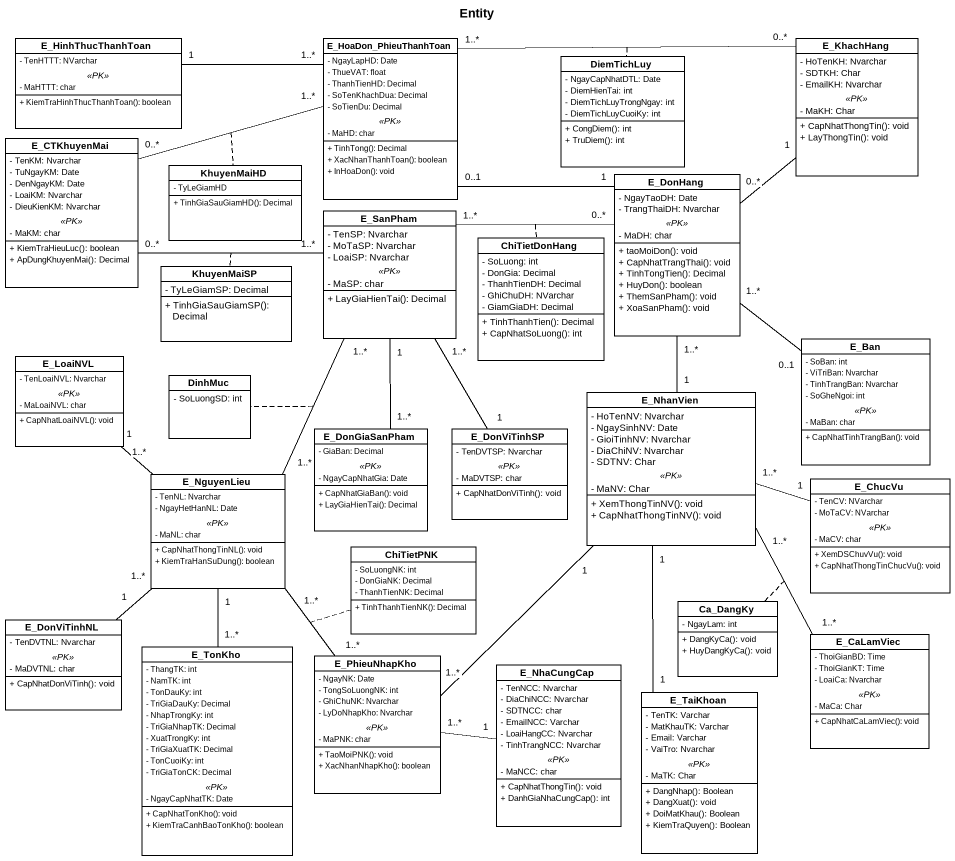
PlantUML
@startuml
title Entity
hide circle
hide empty members
skinparam classAttributeIconSize 0
class E_HinhThucThanhToan {
  - TenHTTT: NVarchar
  .. <<PK>> ..
  - MaHTTT: char
  --
  + KiemTraHinhThucThanhToan(): boolean
}
class E_HoaDon_PhieuThanhToan {
  - NgayLapHD: Date
  - ThueVAT: float
  - ThanhTienHD: Decimal
  - SoTenKhachDua: Decimal
  - SoTienDu: Decimal
  .. <<PK>> ..
  - MaHD: char
  --
  + TinhTong(): Decimal
  + XacNhanThanhToan(): boolean
  + InHoaDon(): void
}
class E_KhachHang {
  - HoTenKH: Nvarchar
  - SDTKH: Char
  - EmailKH: Nvarchar
  .. <<PK>> ..
  - MaKH: Char
  --
  + CapNhatThongTin(): void
  + LayThongTin(): void
}
class DiemTichLuy {
  - NgayCapNhatDTL: Date
  - DiemHienTai: int
  - DiemTichLuyTrongNgay: int
  - DiemTichLuyCuoiKy: int
  + CongDiem(): int
  + TruDiem(): int
}
class E_CTKhuyenMai {
  - TenKM: Nvarchar
  - TuNgayKM: Date
  - DenNgayKM: Date
  - LoaiKM: Nvarchar
  - DieuKienKM: Nvarchar
  .. <<PK>> ..
  - MaKM: char
  --
  + KiemTraHieuLuc(): boolean
  + ApDungKhuyenMai(): Decimal
}
class KhuyenMaiHD {
  - TyLeGiamHD
  + TinhGiaSauGiamHD(): Decimal
}
class E_SanPham {
  - TenSP: Nvarchar
  - MoTaSP: Nvarchar
  - LoaiSP: Nvarchar
  .. <<PK>> ..
  - MaSP: char
  --
  + LayGiaHienTai(): Decimal
}
class E_DonHang {
  - NgayTaoDH: Date
  - TrangThaiDH: Nvarchar
  .. <<PK>> ..
  - MaDH: char
  --
  + taoMoiDon(): void
  + CapNhatTrangThai(): void
  + TinhTongTien(): Decimal
  + HuyDon(): boolean
  + ThemSanPham(): void
  + XoaSanPham(): void
}
class ChiTietDonHang {
  - SoLuong: int
  - DonGia: Decimal
  - ThanhTienDH: Decimal
  - GhiChuDH: NVarchar
  - GiamGiaDH: Decimal
  + TinhThanhTien(): Decimal
  + CapNhatSoLuong(): int
}
class KhuyenMaiSP {
  - TyLeGiamSP: Decimal
  + TinhGiaSauGiamSP(): Decimal
}
class E_LoaiNVL {
  - TenLoaiNVL: Nvarchar
  .. <<PK>> ..
  - MaLoaiNVL: char
  --
  + CapNhatLoaiNVL(): void
}
class DinhMuc {
  - SoLuongSD: int
}
class E_Ban {
  - SoBan: int
  - ViTriBan: Nvarchar
  - TinhTrangBan: Nvarchar
  - SoGheNgoi: int
  .. <<PK>> ..
  - MaBan: char
  --
  + CapNhatTinhTrangBan(): void
}
class E_NhanVien {
  - HoTenNV: Nvarchar
  - NgaySinhNV: Date
  - GioiTinhNV: Nvarchar
  - DiaChiNV: Nvarchar
  - SDTNV: Char
  .. <<PK>> ..
  - MaNV: Char
  --
  + XemThongTinNV(): void
  + CapNhatThongTinNV(): void
}
class E_DonGiaSanPham {
  - GiaBan: Decimal
  .. <<PK>> ..
  - NgayCapNhatGia: Date
  --
  + CapNhatGiaBan(): void
  + LayGiaHienTai(): Decimal
}
class E_DonViTinhSP {
  - TenDVTSP: Nvarchar
  .. <<PK>> ..
  - MaDVTSP: char
  --
  + CapNhatDonViTinh(): void
}
class E_NguyenLieu {
  - TenNL: Nvarchar
  - NgayHetHanNL: Date
  .. <<PK>> ..
  - MaNL: char
  --
  + CapNhatThongTinNL(): void
  + KiemTraHanSuDung(): boolean
}
class E_ChucVu {
  - TenCV: NVarchar
  - MoTaCV: NVarchar
  .. <<PK>> ..
  - MaCV: char
  --
  + XemDSChuvVu(): void
  + CapNhatThongTinChucVu(): void
}
class ChiTietPNK {
  - SoLuongNK: int
  - DonGiaNK: Decimal
  - ThanhTienNK: Decimal
  + TinhThanhTienNK(): Decimal
}
class E_DonViTinhNL {
  - TenDVTNL: Nvarchar
  .. <<PK>> ..
  - MaDVTNL: char
  --
  + CapNhatDonViTinh(): void
}
class Ca_DangKy {
  - NgayLam: int
  + DangKyCa(): void
  + HuyDangKyCa(): void
}
class E_TonKho {
  - ThangTK: int
  - NamTK: int
  - TonDauKy: int
  - TriGiaDauKy: Decimal
  - NhapTrongKy: int
  - TriGiaNhapTK: Decimal
  - XuatTrongKy: int
  - TriGiaXuatTK: Decimal
  - TonCuoiKy: int
  - TriGiaTonCK: Decimal
  .. <<PK>> ..
  - NgayCapNhatTK: Date
  --
  + CapNhatTonKho(): void
  + KiemTraCanhBaoTonKho(): boolean
}
class E_PhieuNhapKho {
  - NgayNK: Date
  - TongSoLuongNK: int
  - GhiChuNK: Nvarchar
  - LyDoNhapKho: Nvarchar
  .. <<PK>> ..
  - MaPNK: char
  --
  + TaoMoiPNK(): void
  + XacNhanNhapKho(): boolean
}
class E_CaLamViec {
  - ThoiGianBD: Time
  - ThoiGianKT: Time
  - LoaiCa: Nvarchar
  .. <<PK>> ..
  - MaCa: Char
  --
  + CapNhatCaLamViec(): void
}
class E_NhaCungCap {
  - TenNCC: Nvarchar
  - DiaChiNCC: Nvarchar
  - SDTNCC: char
  - EmailNCC: Varchar
  - LoaiHangCC: Nvarchar
  - TinhTrangNCC: Nvarchar
  .. <<PK>> ..
  - MaNCC: char
  --
  + CapNhatThongTin(): void
  + DanhGiaNhaCungCap(): int
}
class E_TaiKhoan {
  - TenTK: Varchar
  - MatKhauTK: Varchar
  - Email: Varchar
  - VaiTro: Nvarchar
  .. <<PK>> ..
  - MaTK: Char
  --
  + DangNhap(): Boolean
  + DangXuat(): void
  + DoiMatKhau(): Boolean
  + KiemTraQuyen(): Boolean
}
E_HinhThucThanhToan "1" -right- "1..*" E_HoaDon_PhieuThanhToan
E_HoaDon_PhieuThanhToan "1..*" -left- "0..*" E_CTKhuyenMai
(E_HoaDon_PhieuThanhToan, E_CTKhuyenMai) .. KhuyenMaiHD
E_HoaDon_PhieuThanhToan "0..1" -right- "1" E_DonHang
E_KhachHang "0..*" -left- "1..*" E_HoaDon_PhieuThanhToan
(E_KhachHang, E_HoaDon_PhieuThanhToan) .. DiemTichLuy
E_CTKhuyenMai "0..*" -right- "1..*" E_SanPham
(E_CTKhuyenMai, E_SanPham) .. KhuyenMaiSP
E_SanPham "1" -- "1..*" E_DonGiaSanPham
E_SanPham "1..*" -- "1" E_DonViTinhSP
E_SanPham "1..*" -- "1..*" E_NguyenLieu
(E_SanPham, E_NguyenLieu) .. DinhMuc
E_DonHang "0..*" -up- "1" E_KhachHang
E_DonHang "0..*" -left- "1..*" E_SanPham
(E_DonHang, E_SanPham) .. ChiTietDonHang
E_DonHang "1..*" -- "0..1" E_Ban
E_DonHang "1..*" -- "1" E_NhanVien
E_NhanVien "1..*" -right- "1" E_ChucVu
E_NhanVien "1" -- "1..*" E_PhieuNhapKho
E_NhanVien "1..*" -- "1..*" E_CaLamViec
(E_NhanVien, E_CaLamViec) .. Ca_DangKy
E_NguyenLieu "1..*" -up- "1" E_LoaiNVL
E_NguyenLieu "1..*" -- "1" E_DonViTinhNL
E_NguyenLieu "1" -- "1..*" E_TonKho
E_NguyenLieu "1..*" -- "1..*" E_PhieuNhapKho
(E_NguyenLieu, E_PhieuNhapKho) .. ChiTietPNK
E_PhieuNhapKho "1..*" -right- "1" E_NhaCungCap
E_TaiKhoan "1" -up- "1" E_NhanVien
@enduml
